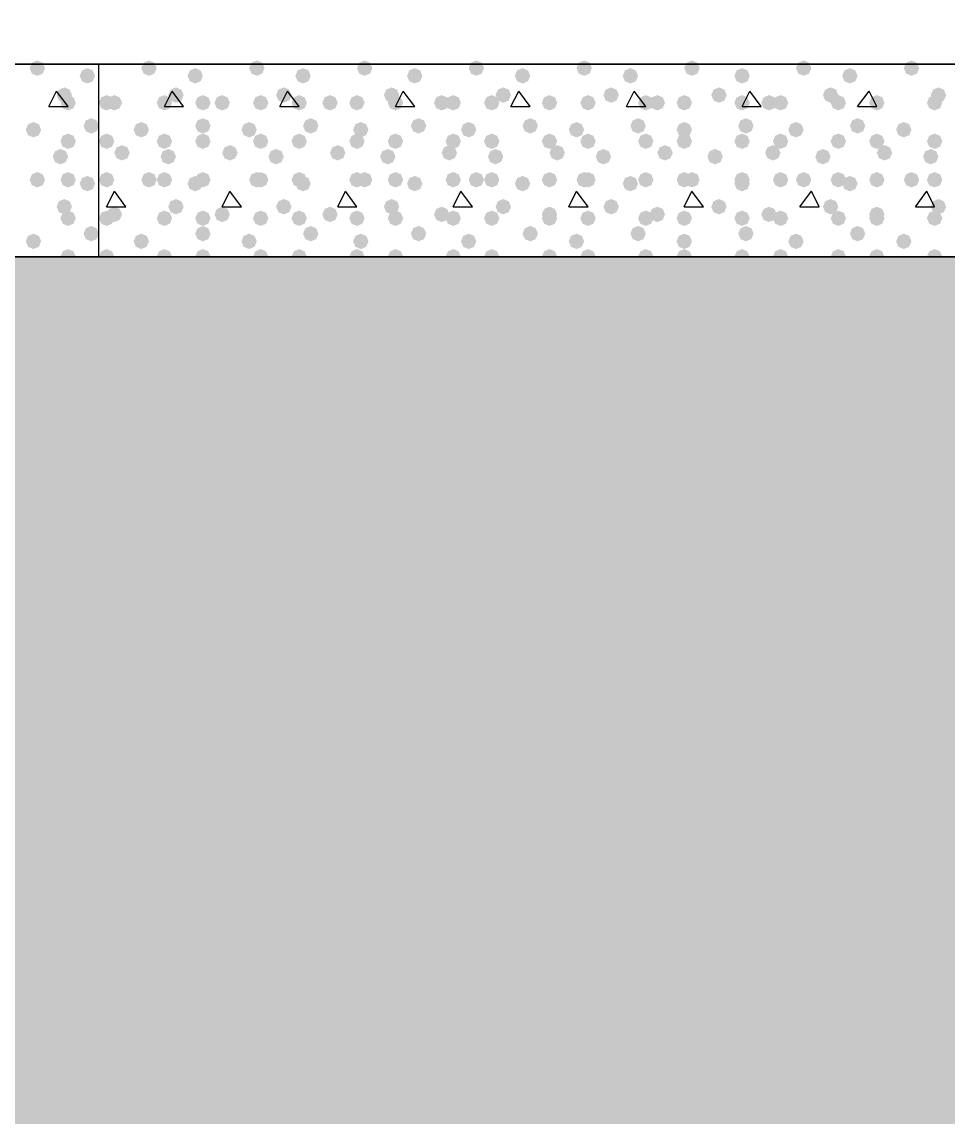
# Model space of a CAD drawing. Header units: millimetres. Extents: x 0 to 420, y 0 to 297.
# Drawn here: x 181.19 to 191.37, y 117.45 to 129.5 of the extents above; entities that cross this region are included whole.
import ezdxf

# ---------------------------------------------------------------- set-up
doc = ezdxf.new("R2010")
doc.units = ezdxf.units.MM
doc.layers.get('0').update_dxf_attribs({"linetype": 'CONTINUOUS'})

msp = doc.modelspace()

# ---------------------------------------------------------------- hatches: boundary and pattern name
at = {"true_color": 0x000007}
for points in [[(181.440667, 128.989667), (181.415796, 128.929871), (181.356, 128.905), (181.296204, 128.929871), (181.271333, 128.989667), (181.296204, 129.049462), (181.356, 129.074333), (181.415796, 129.049463)], [(181.991, 128.905), (181.966129, 128.845204), (181.906333, 128.820333), (181.846538, 128.845204), (181.821667, 128.905), (181.846537, 128.964796), (181.906333, 128.989667), (181.966129, 128.964796)], [(181.737, 128.693333), (181.712129, 128.633537), (181.652333, 128.608667), (181.592537, 128.633537), (181.567667, 128.693333), (181.592537, 128.753129), (181.652333, 128.778), (181.712129, 128.753129)], [(181.779333, 128.608667), (181.754462, 128.548871), (181.694667, 128.524), (181.634871, 128.548871), (181.61, 128.608667), (181.634871, 128.668462), (181.694667, 128.693333), (181.754462, 128.668463)], [(181.398333, 128.312333), (181.373462, 128.252537), (181.313667, 128.227667), (181.253871, 128.252537), (181.229, 128.312333), (181.253871, 128.372129), (181.313667, 128.397), (181.373462, 128.372129)], [(182.033333, 128.354667), (182.008463, 128.294871), (181.948667, 128.27), (181.888871, 128.294871), (181.864, 128.354667), (181.888871, 128.414462), (181.948667, 128.439333), (182.008462, 128.414463)], [(181.779333, 128.185333), (181.754462, 128.125538), (181.694667, 128.100667), (181.634871, 128.125538), (181.61, 128.185333), (181.634871, 128.245129), (181.694667, 128.27), (181.754462, 128.245129)], [(181.694667, 128.016), (181.669796, 127.956204), (181.61, 127.931333), (181.550204, 127.956204), (181.525333, 128.016), (181.550204, 128.075796), (181.61, 128.100667), (181.669796, 128.075796)], [(181.440667, 127.762), (181.415796, 127.702204), (181.356, 127.677333), (181.296204, 127.702204), (181.271333, 127.762), (181.296204, 127.821796), (181.356, 127.846667), (181.415796, 127.821796)], [(181.779333, 127.762), (181.754462, 127.702204), (181.694667, 127.677333), (181.634871, 127.702204), (181.61, 127.762), (181.634871, 127.821796), (181.694667, 127.846667), (181.754462, 127.821796)], [(181.991, 127.719667), (181.966129, 127.659871), (181.906333, 127.635), (181.846538, 127.659871), (181.821667, 127.719667), (181.846537, 127.779462), (181.906333, 127.804333), (181.966129, 127.779463)], [(181.737, 127.465667), (181.712129, 127.405871), (181.652333, 127.381), (181.592537, 127.405871), (181.567667, 127.465667), (181.592537, 127.525462), (181.652333, 127.550333), (181.712129, 127.525463)], [(181.779333, 127.338667), (181.754462, 127.278871), (181.694667, 127.254), (181.634871, 127.278871), (181.61, 127.338667), (181.634871, 127.398462), (181.694667, 127.423333), (181.754462, 127.398463)], [(182.033333, 127.169333), (182.008463, 127.109537), (181.948667, 127.084667), (181.888871, 127.109537), (181.864, 127.169333), (181.888871, 127.229129), (181.948667, 127.254), (182.008462, 127.229129)], [(181.398333, 127.084667), (181.373462, 127.024871), (181.313667, 127), (181.253871, 127.024871), (181.229, 127.084667), (181.253871, 127.144462), (181.313667, 127.169333), (181.373462, 127.144463)], [(181.779333, 126.915333), (181.754462, 126.855538), (181.694667, 126.830667), (181.634871, 126.855538), (181.61, 126.915333), (181.634871, 126.975129), (181.694667, 127), (181.754462, 126.975129)]]:
    msp.add_hatch(color=0, dxfattribs=at).paths.add_polyline_path(points, flags=0)
at = {"true_color": 0x000008}
for points in [[(182.668333, 128.989667), (182.643463, 128.929871), (182.583667, 128.905), (182.523871, 128.929871), (182.499, 128.989667), (182.523871, 129.049462), (182.583667, 129.074333), (182.643462, 129.049463)], [(183.853667, 128.989667), (183.828796, 128.929871), (183.769, 128.905), (183.709204, 128.929871), (183.684333, 128.989667), (183.709204, 129.049462), (183.769, 129.074333), (183.828796, 129.049463)], [(185.039, 128.989667), (185.014129, 128.929871), (184.954333, 128.905), (184.894538, 128.929871), (184.869667, 128.989667), (184.894537, 129.049462), (184.954333, 129.074333), (185.014129, 129.049463)], [(186.266667, 128.989667), (186.241796, 128.929871), (186.182, 128.905), (186.122204, 128.929871), (186.097333, 128.989667), (186.122204, 129.049462), (186.182, 129.074333), (186.241796, 129.049463)], [(187.452, 128.989667), (187.427129, 128.929871), (187.367333, 128.905), (187.307538, 128.929871), (187.282667, 128.989667), (187.307537, 129.049462), (187.367333, 129.074333), (187.427129, 129.049463)], [(188.637333, 128.989667), (188.612462, 128.929871), (188.552667, 128.905), (188.492871, 128.929871), (188.468, 128.989667), (188.492871, 129.049462), (188.552667, 129.074333), (188.612462, 129.049463)], [(189.865, 128.989667), (189.840129, 128.929871), (189.780333, 128.905), (189.720538, 128.929871), (189.695667, 128.989667), (189.720537, 129.049462), (189.780333, 129.074333), (189.840129, 129.049463)], [(191.050333, 128.989667), (191.025462, 128.929871), (190.965667, 128.905), (190.905871, 128.929871), (190.881, 128.989667), (190.905871, 129.049462), (190.965667, 129.074333), (191.025462, 129.049463)], [(183.176333, 128.905), (183.151462, 128.845204), (183.091667, 128.820333), (183.031871, 128.845204), (183.007, 128.905), (183.031871, 128.964796), (183.091667, 128.989667), (183.151462, 128.964796)], [(184.361667, 128.905), (184.336796, 128.845204), (184.277, 128.820333), (184.217204, 128.845204), (184.192333, 128.905), (184.217204, 128.964796), (184.277, 128.989667), (184.336796, 128.964796)], [(185.589333, 128.905), (185.564462, 128.845204), (185.504667, 128.820333), (185.444871, 128.845204), (185.42, 128.905), (185.444871, 128.964796), (185.504667, 128.989667), (185.564462, 128.964796)], [(186.774667, 128.905), (186.749796, 128.845204), (186.69, 128.820333), (186.630204, 128.845204), (186.605333, 128.905), (186.630204, 128.964796), (186.69, 128.989667), (186.749796, 128.964796)], [(187.96, 128.905), (187.935129, 128.845204), (187.875333, 128.820333), (187.815538, 128.845204), (187.790667, 128.905), (187.815537, 128.964796), (187.875333, 128.989667), (187.935129, 128.964796)], [(189.187667, 128.905), (189.162796, 128.845204), (189.103, 128.820333), (189.043204, 128.845204), (189.018333, 128.905), (189.043204, 128.964796), (189.103, 128.989667), (189.162796, 128.964796)], [(190.373, 128.905), (190.348129, 128.845204), (190.288333, 128.820333), (190.228538, 128.845204), (190.203667, 128.905), (190.228537, 128.964796), (190.288333, 128.989667), (190.348129, 128.964796)], [(182.964667, 128.693333), (182.939796, 128.633537), (182.88, 128.608667), (182.820204, 128.633537), (182.795333, 128.693333), (182.820204, 128.753129), (182.88, 128.778), (182.939796, 128.753129)], [(184.15, 128.693333), (184.125129, 128.633537), (184.065333, 128.608667), (184.005538, 128.633537), (183.980667, 128.693333), (184.005537, 128.753129), (184.065333, 128.778), (184.125129, 128.753129)], [(185.335333, 128.693333), (185.310462, 128.633537), (185.250667, 128.608667), (185.190871, 128.633537), (185.166, 128.693333), (185.190871, 128.753129), (185.250667, 128.778), (185.310462, 128.753129)], [(186.563, 128.693333), (186.538129, 128.633537), (186.478333, 128.608667), (186.418538, 128.633537), (186.393667, 128.693333), (186.418537, 128.753129), (186.478333, 128.778), (186.538129, 128.753129)], [(187.748333, 128.693333), (187.723462, 128.633537), (187.663667, 128.608667), (187.603871, 128.633537), (187.579, 128.693333), (187.603871, 128.753129), (187.663667, 128.778), (187.723462, 128.753129)], [(188.933667, 128.693333), (188.908796, 128.633537), (188.849, 128.608667), (188.789204, 128.633537), (188.764333, 128.693333), (188.789204, 128.753129), (188.849, 128.778), (188.908796, 128.753129)], [(190.161333, 128.693333), (190.136462, 128.633537), (190.076667, 128.608667), (190.016871, 128.633537), (189.992, 128.693333), (190.016871, 128.753129), (190.076667, 128.778), (190.136462, 128.753129)], [(191.346667, 128.693333), (191.321796, 128.633537), (191.262, 128.608667), (191.202204, 128.633537), (191.177333, 128.693333), (191.202204, 128.753129), (191.262, 128.778), (191.321796, 128.753129)], [(182.202667, 128.608667), (182.177796, 128.548871), (182.118, 128.524), (182.058204, 128.548871), (182.033333, 128.608667), (182.058204, 128.668462), (182.118, 128.693333), (182.177796, 128.668463)], [(182.287333, 128.608667), (182.262462, 128.548871), (182.202667, 128.524), (182.142871, 128.548871), (182.118, 128.608667), (182.142871, 128.668462), (182.202667, 128.693333), (182.262462, 128.668463)], [(182.837667, 128.608667), (182.812796, 128.548871), (182.753, 128.524), (182.693204, 128.548871), (182.668333, 128.608667), (182.693204, 128.668462), (182.753, 128.693333), (182.812796, 128.668463)], [(183.261, 128.608667), (183.236129, 128.548871), (183.176333, 128.524), (183.116538, 128.548871), (183.091667, 128.608667), (183.116537, 128.668462), (183.176333, 128.693333), (183.236129, 128.668463)], [(183.472667, 128.608667), (183.447796, 128.548871), (183.388, 128.524), (183.328204, 128.548871), (183.303333, 128.608667), (183.328204, 128.668462), (183.388, 128.693333), (183.447796, 128.668463)], [(183.896, 128.608667), (183.871129, 128.548871), (183.811333, 128.524), (183.751538, 128.548871), (183.726667, 128.608667), (183.751537, 128.668462), (183.811333, 128.693333), (183.871129, 128.668463)], [(184.319333, 128.608667), (184.294463, 128.548871), (184.234667, 128.524), (184.174871, 128.548871), (184.15, 128.608667), (184.174871, 128.668462), (184.234667, 128.693333), (184.294462, 128.668463)], [(184.658, 128.608667), (184.633129, 128.548871), (184.573333, 128.524), (184.513537, 128.548871), (184.488667, 128.608667), (184.513537, 128.668462), (184.573333, 128.693333), (184.633129, 128.668463)], [(184.954333, 128.608667), (184.929463, 128.548871), (184.869667, 128.524), (184.809871, 128.548871), (184.785, 128.608667), (184.809871, 128.668462), (184.869667, 128.693333), (184.929462, 128.668463)], [(185.377667, 128.608667), (185.352796, 128.548871), (185.293, 128.524), (185.233204, 128.548871), (185.208333, 128.608667), (185.233204, 128.668462), (185.293, 128.693333), (185.352796, 128.668463)], [(185.885667, 128.608667), (185.860796, 128.548871), (185.801, 128.524), (185.741204, 128.548871), (185.716333, 128.608667), (185.741204, 128.668462), (185.801, 128.693333), (185.860796, 128.668463)], [(186.012667, 128.608667), (185.987796, 128.548871), (185.928, 128.524), (185.868204, 128.548871), (185.843333, 128.608667), (185.868204, 128.668462), (185.928, 128.693333), (185.987796, 128.668463)], [(186.436, 128.608667), (186.411129, 128.548871), (186.351333, 128.524), (186.291538, 128.548871), (186.266667, 128.608667), (186.291537, 128.668462), (186.351333, 128.693333), (186.411129, 128.668463)], [(187.071, 128.608667), (187.046129, 128.548871), (186.986333, 128.524), (186.926538, 128.548871), (186.901667, 128.608667), (186.926537, 128.668462), (186.986333, 128.693333), (187.046129, 128.668463)], [(187.071, 128.608667), (187.046129, 128.548871), (186.986333, 128.524), (186.926538, 128.548871), (186.901667, 128.608667), (186.926537, 128.668462), (186.986333, 128.693333), (187.046129, 128.668463)], [(187.494333, 128.608667), (187.469463, 128.548871), (187.409667, 128.524), (187.349871, 128.548871), (187.325, 128.608667), (187.349871, 128.668462), (187.409667, 128.693333), (187.469462, 128.668463)], [(188.129333, 128.608667), (188.104463, 128.548871), (188.044667, 128.524), (187.984871, 128.548871), (187.96, 128.608667), (187.984871, 128.668462), (188.044667, 128.693333), (188.104462, 128.668463)], [(188.256333, 128.608667), (188.231462, 128.548871), (188.171667, 128.524), (188.111871, 128.548871), (188.087, 128.608667), (188.111871, 128.668462), (188.171667, 128.693333), (188.231462, 128.668463)], [(188.552667, 128.608667), (188.527796, 128.548871), (188.468, 128.524), (188.408204, 128.548871), (188.383333, 128.608667), (188.408204, 128.668462), (188.468, 128.693333), (188.527796, 128.668463)], [(189.187667, 128.608667), (189.162796, 128.548871), (189.103, 128.524), (189.043204, 128.548871), (189.018333, 128.608667), (189.043204, 128.668462), (189.103, 128.693333), (189.162796, 128.668463)], [(189.484, 128.608667), (189.459129, 128.548871), (189.399333, 128.524), (189.339538, 128.548871), (189.314667, 128.608667), (189.339537, 128.668462), (189.399333, 128.693333), (189.459129, 128.668463)], [(189.611, 128.608667), (189.586129, 128.548871), (189.526333, 128.524), (189.466538, 128.548871), (189.441667, 128.608667), (189.466537, 128.668462), (189.526333, 128.693333), (189.586129, 128.668463)], [(190.246, 128.608667), (190.221129, 128.548871), (190.161333, 128.524), (190.101538, 128.548871), (190.076667, 128.608667), (190.101537, 128.668462), (190.161333, 128.693333), (190.221129, 128.668463)], [(190.669333, 128.608667), (190.644463, 128.548871), (190.584667, 128.524), (190.524871, 128.548871), (190.5, 128.608667), (190.524871, 128.668462), (190.584667, 128.693333), (190.644462, 128.668463)], [(190.669333, 128.608667), (190.644463, 128.548871), (190.584667, 128.524), (190.524871, 128.548871), (190.5, 128.608667), (190.524871, 128.668462), (190.584667, 128.693333), (190.644462, 128.668463)], [(191.304333, 128.608667), (191.279462, 128.548871), (191.219667, 128.524), (191.159871, 128.548871), (191.135, 128.608667), (191.159871, 128.668462), (191.219667, 128.693333), (191.279462, 128.668463)], [(182.583667, 128.312333), (182.558796, 128.252537), (182.499, 128.227667), (182.439204, 128.252537), (182.414333, 128.312333), (182.439204, 128.372129), (182.499, 128.397), (182.558796, 128.372129)], [(183.261, 128.354667), (183.236129, 128.294871), (183.176333, 128.27), (183.116538, 128.294871), (183.091667, 128.354667), (183.116537, 128.414462), (183.176333, 128.439333), (183.236129, 128.414463)], [(183.769, 128.312333), (183.744129, 128.252537), (183.684333, 128.227667), (183.624538, 128.252537), (183.599667, 128.312333), (183.624537, 128.372129), (183.684333, 128.397), (183.744129, 128.372129)], [(184.446333, 128.354667), (184.421462, 128.294871), (184.361667, 128.27), (184.301871, 128.294871), (184.277, 128.354667), (184.301871, 128.414462), (184.361667, 128.439333), (184.421462, 128.414463)], [(184.996667, 128.312333), (184.971796, 128.252537), (184.912, 128.227667), (184.852204, 128.252537), (184.827333, 128.312333), (184.852204, 128.372129), (184.912, 128.397), (184.971796, 128.372129)], [(185.631667, 128.354667), (185.606796, 128.294871), (185.547, 128.27), (185.487204, 128.294871), (185.462333, 128.354667), (185.487204, 128.414462), (185.547, 128.439333), (185.606796, 128.414463)], [(186.182, 128.312333), (186.157129, 128.252537), (186.097333, 128.227667), (186.037537, 128.252537), (186.012667, 128.312333), (186.037537, 128.372129), (186.097333, 128.397), (186.157129, 128.372129)], [(186.859333, 128.354667), (186.834463, 128.294871), (186.774667, 128.27), (186.714871, 128.294871), (186.69, 128.354667), (186.714871, 128.414462), (186.774667, 128.439333), (186.834462, 128.414463)], [(187.367333, 128.312333), (187.342462, 128.252537), (187.282667, 128.227667), (187.222871, 128.252537), (187.198, 128.312333), (187.222871, 128.372129), (187.282667, 128.397), (187.342462, 128.372129)], [(188.044667, 128.354667), (188.019796, 128.294871), (187.96, 128.27), (187.900204, 128.294871), (187.875333, 128.354667), (187.900204, 128.414462), (187.96, 128.439333), (188.019796, 128.414463)], [(188.552667, 128.312333), (188.527796, 128.252537), (188.468, 128.227667), (188.408204, 128.252537), (188.383333, 128.312333), (188.408204, 128.372129), (188.468, 128.397), (188.527796, 128.372129)], [(189.23, 128.354667), (189.205129, 128.294871), (189.145333, 128.27), (189.085538, 128.294871), (189.060667, 128.354667), (189.085537, 128.414462), (189.145333, 128.439333), (189.205129, 128.414463)], [(189.780333, 128.312333), (189.755462, 128.252537), (189.695667, 128.227667), (189.635871, 128.252537), (189.611, 128.312333), (189.635871, 128.372129), (189.695667, 128.397), (189.755462, 128.372129)], [(190.457667, 128.354667), (190.432796, 128.294871), (190.373, 128.27), (190.313204, 128.294871), (190.288333, 128.354667), (190.313204, 128.414462), (190.373, 128.439333), (190.432796, 128.414463)], [(190.965667, 128.312333), (190.940796, 128.252537), (190.881, 128.227667), (190.821204, 128.252537), (190.796333, 128.312333), (190.821204, 128.372129), (190.881, 128.397), (190.940796, 128.372129)], [(182.202667, 128.185333), (182.177796, 128.125538), (182.118, 128.100667), (182.058204, 128.125538), (182.033333, 128.185333), (182.058204, 128.245129), (182.118, 128.27), (182.177796, 128.245129)], [(182.837667, 128.185333), (182.812796, 128.125538), (182.753, 128.100667), (182.693204, 128.125538), (182.668333, 128.185333), (182.693204, 128.245129), (182.753, 128.27), (182.812796, 128.245129)], [(183.261, 128.185333), (183.236129, 128.125538), (183.176333, 128.100667), (183.116538, 128.125538), (183.091667, 128.185333), (183.116537, 128.245129), (183.176333, 128.27), (183.236129, 128.245129)], [(183.896, 128.185333), (183.871129, 128.125538), (183.811333, 128.100667), (183.751538, 128.125538), (183.726667, 128.185333), (183.751537, 128.245129), (183.811333, 128.27), (183.871129, 128.245129)], [(184.319333, 128.185333), (184.294463, 128.125538), (184.234667, 128.100667), (184.174871, 128.125538), (184.15, 128.185333), (184.174871, 128.245129), (184.234667, 128.27), (184.294462, 128.245129)], [(184.954333, 128.185333), (184.929463, 128.125538), (184.869667, 128.100667), (184.809871, 128.125538), (184.785, 128.185333), (184.809871, 128.245129), (184.869667, 128.27), (184.929462, 128.245129)], [(185.377667, 128.185333), (185.352796, 128.125538), (185.293, 128.100667), (185.233204, 128.125538), (185.208333, 128.185333), (185.233204, 128.245129), (185.293, 128.27), (185.352796, 128.245129)], [(186.012667, 128.185333), (185.987796, 128.125538), (185.928, 128.100667), (185.868204, 128.125538), (185.843333, 128.185333), (185.868204, 128.245129), (185.928, 128.27), (185.987796, 128.245129)], [(186.436, 128.185333), (186.411129, 128.125538), (186.351333, 128.100667), (186.291538, 128.125538), (186.266667, 128.185333), (186.291537, 128.245129), (186.351333, 128.27), (186.411129, 128.245129)], [(187.071, 128.185333), (187.046129, 128.125538), (186.986333, 128.100667), (186.926538, 128.125538), (186.901667, 128.185333), (186.926537, 128.245129), (186.986333, 128.27), (187.046129, 128.245129)], [(187.494333, 128.185333), (187.469463, 128.125538), (187.409667, 128.100667), (187.349871, 128.125538), (187.325, 128.185333), (187.349871, 128.245129), (187.409667, 128.27), (187.469462, 128.245129)], [(188.129333, 128.185333), (188.104463, 128.125538), (188.044667, 128.100667), (187.984871, 128.125538), (187.96, 128.185333), (187.984871, 128.245129), (188.044667, 128.27), (188.104462, 128.245129)], [(188.552667, 128.185333), (188.527796, 128.125538), (188.468, 128.100667), (188.408204, 128.125538), (188.383333, 128.185333), (188.408204, 128.245129), (188.468, 128.27), (188.527796, 128.245129)], [(189.187667, 128.185333), (189.162796, 128.125538), (189.103, 128.100667), (189.043204, 128.125538), (189.018333, 128.185333), (189.043204, 128.245129), (189.103, 128.27), (189.162796, 128.245129)], [(189.611, 128.185333), (189.586129, 128.125538), (189.526333, 128.100667), (189.466538, 128.125538), (189.441667, 128.185333), (189.466537, 128.245129), (189.526333, 128.27), (189.586129, 128.245129)], [(190.246, 128.185333), (190.221129, 128.125538), (190.161333, 128.100667), (190.101538, 128.125538), (190.076667, 128.185333), (190.101537, 128.245129), (190.161333, 128.27), (190.221129, 128.245129)], [(190.669333, 128.185333), (190.644463, 128.125538), (190.584667, 128.100667), (190.524871, 128.125538), (190.5, 128.185333), (190.524871, 128.245129), (190.584667, 128.27), (190.644462, 128.245129)], [(191.304333, 128.185333), (191.279462, 128.125538), (191.219667, 128.100667), (191.159871, 128.125538), (191.135, 128.185333), (191.159871, 128.245129), (191.219667, 128.27), (191.279462, 128.245129)], [(182.372, 128.058333), (182.347129, 127.998538), (182.287333, 127.973667), (182.227537, 127.998538), (182.202667, 128.058333), (182.227537, 128.118129), (182.287333, 128.143), (182.347129, 128.118129)], [(182.88, 128.016), (182.855129, 127.956204), (182.795333, 127.931333), (182.735538, 127.956204), (182.710667, 128.016), (182.735537, 128.075796), (182.795333, 128.100667), (182.855129, 128.075796)], [(183.557333, 128.058333), (183.532462, 127.998538), (183.472667, 127.973667), (183.412871, 127.998538), (183.388, 128.058333), (183.412871, 128.118129), (183.472667, 128.143), (183.532462, 128.118129)], [(184.065333, 128.016), (184.040462, 127.956204), (183.980667, 127.931333), (183.920871, 127.956204), (183.896, 128.016), (183.920871, 128.075796), (183.980667, 128.100667), (184.040462, 128.075796)], [(184.742667, 128.058333), (184.717796, 127.998538), (184.658, 127.973667), (184.598204, 127.998538), (184.573333, 128.058333), (184.598204, 128.118129), (184.658, 128.143), (184.717796, 128.118129)], [(185.293, 128.016), (185.268129, 127.956204), (185.208333, 127.931333), (185.148538, 127.956204), (185.123667, 128.016), (185.148537, 128.075796), (185.208333, 128.100667), (185.268129, 128.075796)], [(185.970333, 128.058333), (185.945462, 127.998538), (185.885667, 127.973667), (185.825871, 127.998538), (185.801, 128.058333), (185.825871, 128.118129), (185.885667, 128.143), (185.945462, 128.118129)], [(186.478333, 128.016), (186.453463, 127.956204), (186.393667, 127.931333), (186.333871, 127.956204), (186.309, 128.016), (186.333871, 128.075796), (186.393667, 128.100667), (186.453462, 128.075796)], [(187.155667, 128.058333), (187.130796, 127.998538), (187.071, 127.973667), (187.011204, 127.998538), (186.986333, 128.058333), (187.011204, 128.118129), (187.071, 128.143), (187.130796, 128.118129)], [(187.663667, 128.016), (187.638796, 127.956204), (187.579, 127.931333), (187.519204, 127.956204), (187.494333, 128.016), (187.519204, 128.075796), (187.579, 128.100667), (187.638796, 128.075796)], [(188.341, 128.058333), (188.316129, 127.998538), (188.256333, 127.973667), (188.196538, 127.998538), (188.171667, 128.058333), (188.196537, 128.118129), (188.256333, 128.143), (188.316129, 128.118129)], [(188.891333, 128.016), (188.866462, 127.956204), (188.806667, 127.931333), (188.746871, 127.956204), (188.722, 128.016), (188.746871, 128.075796), (188.806667, 128.100667), (188.866462, 128.075796)], [(189.526333, 128.058333), (189.501462, 127.998538), (189.441667, 127.973667), (189.381871, 127.998538), (189.357, 128.058333), (189.381871, 128.118129), (189.441667, 128.143), (189.501462, 128.118129)], [(190.076667, 128.016), (190.051796, 127.956204), (189.992, 127.931333), (189.932204, 127.956204), (189.907333, 128.016), (189.932204, 128.075796), (189.992, 128.100667), (190.051796, 128.075796)], [(190.754, 128.058333), (190.729129, 127.998538), (190.669333, 127.973667), (190.609537, 127.998538), (190.584667, 128.058333), (190.609537, 128.118129), (190.669333, 128.143), (190.729129, 128.118129)], [(191.262, 128.016), (191.237129, 127.956204), (191.177333, 127.931333), (191.117538, 127.956204), (191.092667, 128.016), (191.117537, 128.075796), (191.177333, 128.100667), (191.237129, 128.075796)], [(182.202667, 127.762), (182.177796, 127.702204), (182.118, 127.677333), (182.058204, 127.702204), (182.033333, 127.762), (182.058204, 127.821796), (182.118, 127.846667), (182.177796, 127.821796)], [(182.668333, 127.762), (182.643463, 127.702204), (182.583667, 127.677333), (182.523871, 127.702204), (182.499, 127.762), (182.523871, 127.821796), (182.583667, 127.846667), (182.643462, 127.821796)], [(182.837667, 127.762), (182.812796, 127.702204), (182.753, 127.677333), (182.693204, 127.702204), (182.668333, 127.762), (182.693204, 127.821796), (182.753, 127.846667), (182.812796, 127.821796)], [(183.176333, 127.719667), (183.151462, 127.659871), (183.091667, 127.635), (183.031871, 127.659871), (183.007, 127.719667), (183.031871, 127.779462), (183.091667, 127.804333), (183.151462, 127.779463)], [(183.261, 127.762), (183.236129, 127.702204), (183.176333, 127.677333), (183.116538, 127.702204), (183.091667, 127.762), (183.116537, 127.821796), (183.176333, 127.846667), (183.236129, 127.821796)], [(183.853667, 127.762), (183.828796, 127.702204), (183.769, 127.677333), (183.709204, 127.702204), (183.684333, 127.762), (183.709204, 127.821796), (183.769, 127.846667), (183.828796, 127.821796)], [(183.896, 127.762), (183.871129, 127.702204), (183.811333, 127.677333), (183.751538, 127.702204), (183.726667, 127.762), (183.751537, 127.821796), (183.811333, 127.846667), (183.871129, 127.821796)], [(184.319333, 127.762), (184.294463, 127.702204), (184.234667, 127.677333), (184.174871, 127.702204), (184.15, 127.762), (184.174871, 127.821796), (184.234667, 127.846667), (184.294462, 127.821796)], [(184.361667, 127.719667), (184.336796, 127.659871), (184.277, 127.635), (184.217204, 127.659871), (184.192333, 127.719667), (184.217204, 127.779462), (184.277, 127.804333), (184.336796, 127.779463)], [(184.954333, 127.762), (184.929463, 127.702204), (184.869667, 127.677333), (184.809871, 127.702204), (184.785, 127.762), (184.809871, 127.821796), (184.869667, 127.846667), (184.929462, 127.821796)], [(185.039, 127.762), (185.014129, 127.702204), (184.954333, 127.677333), (184.894538, 127.702204), (184.869667, 127.762), (184.894537, 127.821796), (184.954333, 127.846667), (185.014129, 127.821796)], [(185.377667, 127.762), (185.352796, 127.702204), (185.293, 127.677333), (185.233204, 127.702204), (185.208333, 127.762), (185.233204, 127.821796), (185.293, 127.846667), (185.352796, 127.821796)], [(185.589333, 127.719667), (185.564462, 127.659871), (185.504667, 127.635), (185.444871, 127.659871), (185.42, 127.719667), (185.444871, 127.779462), (185.504667, 127.804333), (185.564462, 127.779463)], [(186.012667, 127.762), (185.987796, 127.702204), (185.928, 127.677333), (185.868204, 127.702204), (185.843333, 127.762), (185.868204, 127.821796), (185.928, 127.846667), (185.987796, 127.821796)], [(186.266667, 127.762), (186.241796, 127.702204), (186.182, 127.677333), (186.122204, 127.702204), (186.097333, 127.762), (186.122204, 127.821796), (186.182, 127.846667), (186.241796, 127.821796)], [(186.436, 127.762), (186.411129, 127.702204), (186.351333, 127.677333), (186.291538, 127.702204), (186.266667, 127.762), (186.291537, 127.821796), (186.351333, 127.846667), (186.411129, 127.821796)], [(186.774667, 127.719667), (186.749796, 127.659871), (186.69, 127.635), (186.630204, 127.659871), (186.605333, 127.719667), (186.630204, 127.779462), (186.69, 127.804333), (186.749796, 127.779463)], [(187.071, 127.762), (187.046129, 127.702204), (186.986333, 127.677333), (186.926538, 127.702204), (186.901667, 127.762), (186.926537, 127.821796), (186.986333, 127.846667), (187.046129, 127.821796)], [(187.452, 127.762), (187.427129, 127.702204), (187.367333, 127.677333), (187.307538, 127.702204), (187.282667, 127.762), (187.307537, 127.821796), (187.367333, 127.846667), (187.427129, 127.821796)], [(187.494333, 127.762), (187.469463, 127.702204), (187.409667, 127.677333), (187.349871, 127.702204), (187.325, 127.762), (187.349871, 127.821796), (187.409667, 127.846667), (187.469462, 127.821796)], [(187.96, 127.719667), (187.935129, 127.659871), (187.875333, 127.635), (187.815538, 127.659871), (187.790667, 127.719667), (187.815537, 127.779462), (187.875333, 127.804333), (187.935129, 127.779463)], [(188.129333, 127.762), (188.104463, 127.702204), (188.044667, 127.677333), (187.984871, 127.702204), (187.96, 127.762), (187.984871, 127.821796), (188.044667, 127.846667), (188.104462, 127.821796)], [(188.552667, 127.762), (188.527796, 127.702204), (188.468, 127.677333), (188.408204, 127.702204), (188.383333, 127.762), (188.408204, 127.821796), (188.468, 127.846667), (188.527796, 127.821796)], [(188.637333, 127.762), (188.612462, 127.702204), (188.552667, 127.677333), (188.492871, 127.702204), (188.468, 127.762), (188.492871, 127.821796), (188.552667, 127.846667), (188.612462, 127.821796)], [(189.187667, 127.762), (189.162796, 127.702204), (189.103, 127.677333), (189.043204, 127.702204), (189.018333, 127.762), (189.043204, 127.821796), (189.103, 127.846667), (189.162796, 127.821796)], [(189.187667, 127.719667), (189.162796, 127.659871), (189.103, 127.635), (189.043204, 127.659871), (189.018333, 127.719667), (189.043204, 127.779462), (189.103, 127.804333), (189.162796, 127.779463)], [(189.611, 127.762), (189.586129, 127.702204), (189.526333, 127.677333), (189.466538, 127.702204), (189.441667, 127.762), (189.466537, 127.821796), (189.526333, 127.846667), (189.586129, 127.821796)], [(189.865, 127.762), (189.840129, 127.702204), (189.780333, 127.677333), (189.720538, 127.702204), (189.695667, 127.762), (189.720537, 127.821796), (189.780333, 127.846667), (189.840129, 127.821796)], [(190.246, 127.762), (190.221129, 127.702204), (190.161333, 127.677333), (190.101538, 127.702204), (190.076667, 127.762), (190.101537, 127.821796), (190.161333, 127.846667), (190.221129, 127.821796)], [(190.373, 127.719667), (190.348129, 127.659871), (190.288333, 127.635), (190.228538, 127.659871), (190.203667, 127.719667), (190.228537, 127.779462), (190.288333, 127.804333), (190.348129, 127.779463)], [(190.669333, 127.762), (190.644463, 127.702204), (190.584667, 127.677333), (190.524871, 127.702204), (190.5, 127.762), (190.524871, 127.821796), (190.584667, 127.846667), (190.644462, 127.821796)], [(191.050333, 127.762), (191.025462, 127.702204), (190.965667, 127.677333), (190.905871, 127.702204), (190.881, 127.762), (190.905871, 127.821796), (190.965667, 127.846667), (191.025462, 127.821796)], [(191.304333, 127.762), (191.279462, 127.702204), (191.219667, 127.677333), (191.159871, 127.702204), (191.135, 127.762), (191.159871, 127.821796), (191.219667, 127.846667), (191.279462, 127.821796)], [(182.964667, 127.465667), (182.939796, 127.405871), (182.88, 127.381), (182.820204, 127.405871), (182.795333, 127.465667), (182.820204, 127.525462), (182.88, 127.550333), (182.939796, 127.525463)], [(184.15, 127.465667), (184.125129, 127.405871), (184.065333, 127.381), (184.005538, 127.405871), (183.980667, 127.465667), (184.005537, 127.525462), (184.065333, 127.550333), (184.125129, 127.525463)], [(185.335333, 127.465667), (185.310462, 127.405871), (185.250667, 127.381), (185.190871, 127.405871), (185.166, 127.465667), (185.190871, 127.525462), (185.250667, 127.550333), (185.310462, 127.525463)], [(186.563, 127.465667), (186.538129, 127.405871), (186.478333, 127.381), (186.418538, 127.405871), (186.393667, 127.465667), (186.418537, 127.525462), (186.478333, 127.550333), (186.538129, 127.525463)], [(187.748333, 127.465667), (187.723462, 127.405871), (187.663667, 127.381), (187.603871, 127.405871), (187.579, 127.465667), (187.603871, 127.525462), (187.663667, 127.550333), (187.723462, 127.525463)], [(188.933667, 127.465667), (188.908796, 127.405871), (188.849, 127.381), (188.789204, 127.405871), (188.764333, 127.465667), (188.789204, 127.525462), (188.849, 127.550333), (188.908796, 127.525463)], [(190.161333, 127.465667), (190.136462, 127.405871), (190.076667, 127.381), (190.016871, 127.405871), (189.992, 127.465667), (190.016871, 127.525462), (190.076667, 127.550333), (190.136462, 127.525463)], [(191.346667, 127.465667), (191.321796, 127.405871), (191.262, 127.381), (191.202204, 127.405871), (191.177333, 127.465667), (191.202204, 127.525462), (191.262, 127.550333), (191.321796, 127.525463)], [(182.287333, 127.381), (182.262462, 127.321204), (182.202667, 127.296333), (182.142871, 127.321204), (182.118, 127.381), (182.142871, 127.440796), (182.202667, 127.465667), (182.262462, 127.440796)], [(183.472667, 127.381), (183.447796, 127.321204), (183.388, 127.296333), (183.328204, 127.321204), (183.303333, 127.381), (183.328204, 127.440796), (183.388, 127.465667), (183.447796, 127.440796)], [(184.658, 127.381), (184.633129, 127.321204), (184.573333, 127.296333), (184.513537, 127.321204), (184.488667, 127.381), (184.513537, 127.440796), (184.573333, 127.465667), (184.633129, 127.440796)], [(185.885667, 127.381), (185.860796, 127.321204), (185.801, 127.296333), (185.741204, 127.321204), (185.716333, 127.381), (185.741204, 127.440796), (185.801, 127.465667), (185.860796, 127.440796)], [(187.071, 127.381), (187.046129, 127.321204), (186.986333, 127.296333), (186.926538, 127.321204), (186.901667, 127.381), (186.926537, 127.440796), (186.986333, 127.465667), (187.046129, 127.440796)], [(188.256333, 127.381), (188.231462, 127.321204), (188.171667, 127.296333), (188.111871, 127.321204), (188.087, 127.381), (188.111871, 127.440796), (188.171667, 127.465667), (188.231462, 127.440796)], [(189.484, 127.381), (189.459129, 127.321204), (189.399333, 127.296333), (189.339538, 127.321204), (189.314667, 127.381), (189.339537, 127.440796), (189.399333, 127.465667), (189.459129, 127.440796)], [(190.669333, 127.381), (190.644463, 127.321204), (190.584667, 127.296333), (190.524871, 127.321204), (190.5, 127.381), (190.524871, 127.440796), (190.584667, 127.465667), (190.644462, 127.440796)], [(182.202667, 127.338667), (182.177796, 127.278871), (182.118, 127.254), (182.058204, 127.278871), (182.033333, 127.338667), (182.058204, 127.398462), (182.118, 127.423333), (182.177796, 127.398463)], [(182.837667, 127.338667), (182.812796, 127.278871), (182.753, 127.254), (182.693204, 127.278871), (182.668333, 127.338667), (182.693204, 127.398462), (182.753, 127.423333), (182.812796, 127.398463)], [(183.261, 127.338667), (183.236129, 127.278871), (183.176333, 127.254), (183.116538, 127.278871), (183.091667, 127.338667), (183.116537, 127.398462), (183.176333, 127.423333), (183.236129, 127.398463)], [(183.896, 127.338667), (183.871129, 127.278871), (183.811333, 127.254), (183.751538, 127.278871), (183.726667, 127.338667), (183.751537, 127.398462), (183.811333, 127.423333), (183.871129, 127.398463)], [(184.319333, 127.338667), (184.294463, 127.278871), (184.234667, 127.254), (184.174871, 127.278871), (184.15, 127.338667), (184.174871, 127.398462), (184.234667, 127.423333), (184.294462, 127.398463)], [(184.954333, 127.338667), (184.929463, 127.278871), (184.869667, 127.254), (184.809871, 127.278871), (184.785, 127.338667), (184.809871, 127.398462), (184.869667, 127.423333), (184.929462, 127.398463)], [(185.377667, 127.338667), (185.352796, 127.278871), (185.293, 127.254), (185.233204, 127.278871), (185.208333, 127.338667), (185.233204, 127.398462), (185.293, 127.423333), (185.352796, 127.398463)], [(186.012667, 127.338667), (185.987796, 127.278871), (185.928, 127.254), (185.868204, 127.278871), (185.843333, 127.338667), (185.868204, 127.398462), (185.928, 127.423333), (185.987796, 127.398463)], [(186.436, 127.338667), (186.411129, 127.278871), (186.351333, 127.254), (186.291538, 127.278871), (186.266667, 127.338667), (186.291537, 127.398462), (186.351333, 127.423333), (186.411129, 127.398463)], [(187.071, 127.338667), (187.046129, 127.278871), (186.986333, 127.254), (186.926538, 127.278871), (186.901667, 127.338667), (186.926537, 127.398462), (186.986333, 127.423333), (187.046129, 127.398463)], [(187.494333, 127.338667), (187.469463, 127.278871), (187.409667, 127.254), (187.349871, 127.278871), (187.325, 127.338667), (187.349871, 127.398462), (187.409667, 127.423333), (187.469462, 127.398463)], [(188.129333, 127.338667), (188.104463, 127.278871), (188.044667, 127.254), (187.984871, 127.278871), (187.96, 127.338667), (187.984871, 127.398462), (188.044667, 127.423333), (188.104462, 127.398463)], [(188.552667, 127.338667), (188.527796, 127.278871), (188.468, 127.254), (188.408204, 127.278871), (188.383333, 127.338667), (188.408204, 127.398462), (188.468, 127.423333), (188.527796, 127.398463)], [(189.187667, 127.338667), (189.162796, 127.278871), (189.103, 127.254), (189.043204, 127.278871), (189.018333, 127.338667), (189.043204, 127.398462), (189.103, 127.423333), (189.162796, 127.398463)], [(189.611, 127.338667), (189.586129, 127.278871), (189.526333, 127.254), (189.466538, 127.278871), (189.441667, 127.338667), (189.466537, 127.398462), (189.526333, 127.423333), (189.586129, 127.398463)], [(190.246, 127.338667), (190.221129, 127.278871), (190.161333, 127.254), (190.101538, 127.278871), (190.076667, 127.338667), (190.101537, 127.398462), (190.161333, 127.423333), (190.221129, 127.398463)], [(190.669333, 127.338667), (190.644463, 127.278871), (190.584667, 127.254), (190.524871, 127.278871), (190.5, 127.338667), (190.524871, 127.398462), (190.584667, 127.423333), (190.644462, 127.398463)], [(191.304333, 127.338667), (191.279462, 127.278871), (191.219667, 127.254), (191.159871, 127.278871), (191.135, 127.338667), (191.159871, 127.398462), (191.219667, 127.423333), (191.279462, 127.398463)], [(183.261, 127.169333), (183.236129, 127.109537), (183.176333, 127.084667), (183.116538, 127.109537), (183.091667, 127.169333), (183.116537, 127.229129), (183.176333, 127.254), (183.236129, 127.229129)], [(184.446333, 127.169333), (184.421462, 127.109537), (184.361667, 127.084667), (184.301871, 127.109537), (184.277, 127.169333), (184.301871, 127.229129), (184.361667, 127.254), (184.421462, 127.229129)], [(185.631667, 127.169333), (185.606796, 127.109537), (185.547, 127.084667), (185.487204, 127.109537), (185.462333, 127.169333), (185.487204, 127.229129), (185.547, 127.254), (185.606796, 127.229129)], [(186.859333, 127.169333), (186.834463, 127.109537), (186.774667, 127.084667), (186.714871, 127.109537), (186.69, 127.169333), (186.714871, 127.229129), (186.774667, 127.254), (186.834462, 127.229129)], [(188.044667, 127.169333), (188.019796, 127.109537), (187.96, 127.084667), (187.900204, 127.109537), (187.875333, 127.169333), (187.900204, 127.229129), (187.96, 127.254), (188.019796, 127.229129)], [(189.23, 127.169333), (189.205129, 127.109537), (189.145333, 127.084667), (189.085538, 127.109537), (189.060667, 127.169333), (189.085537, 127.229129), (189.145333, 127.254), (189.205129, 127.229129)], [(190.457667, 127.169333), (190.432796, 127.109537), (190.373, 127.084667), (190.313204, 127.109537), (190.288333, 127.169333), (190.313204, 127.229129), (190.373, 127.254), (190.432796, 127.229129)], [(182.583667, 127.084667), (182.558796, 127.024871), (182.499, 127), (182.439204, 127.024871), (182.414333, 127.084667), (182.439204, 127.144462), (182.499, 127.169333), (182.558796, 127.144463)], [(183.769, 127.084667), (183.744129, 127.024871), (183.684333, 127), (183.624538, 127.024871), (183.599667, 127.084667), (183.624537, 127.144462), (183.684333, 127.169333), (183.744129, 127.144463)], [(184.996667, 127.084667), (184.971796, 127.024871), (184.912, 127), (184.852204, 127.024871), (184.827333, 127.084667), (184.852204, 127.144462), (184.912, 127.169333), (184.971796, 127.144463)], [(186.182, 127.084667), (186.157129, 127.024871), (186.097333, 127), (186.037537, 127.024871), (186.012667, 127.084667), (186.037537, 127.144462), (186.097333, 127.169333), (186.157129, 127.144463)], [(187.367333, 127.084667), (187.342462, 127.024871), (187.282667, 127), (187.222871, 127.024871), (187.198, 127.084667), (187.222871, 127.144462), (187.282667, 127.169333), (187.342462, 127.144463)], [(188.552667, 127.084667), (188.527796, 127.024871), (188.468, 127), (188.408204, 127.024871), (188.383333, 127.084667), (188.408204, 127.144462), (188.468, 127.169333), (188.527796, 127.144463)], [(189.780333, 127.084667), (189.755462, 127.024871), (189.695667, 127), (189.635871, 127.024871), (189.611, 127.084667), (189.635871, 127.144462), (189.695667, 127.169333), (189.755462, 127.144463)], [(190.965667, 127.084667), (190.940796, 127.024871), (190.881, 127), (190.821204, 127.024871), (190.796333, 127.084667), (190.821204, 127.144462), (190.881, 127.169333), (190.940796, 127.144463)], [(182.202667, 126.915333), (182.177796, 126.855538), (182.118, 126.830667), (182.058204, 126.855538), (182.033333, 126.915333), (182.058204, 126.975129), (182.118, 127), (182.177796, 126.975129)], [(182.837667, 126.915333), (182.812796, 126.855538), (182.753, 126.830667), (182.693204, 126.855538), (182.668333, 126.915333), (182.693204, 126.975129), (182.753, 127), (182.812796, 126.975129)], [(183.261, 126.915333), (183.236129, 126.855538), (183.176333, 126.830667), (183.116538, 126.855538), (183.091667, 126.915333), (183.116537, 126.975129), (183.176333, 127), (183.236129, 126.975129)], [(183.896, 126.915333), (183.871129, 126.855538), (183.811333, 126.830667), (183.751538, 126.855538), (183.726667, 126.915333), (183.751537, 126.975129), (183.811333, 127), (183.871129, 126.975129)], [(184.319333, 126.915333), (184.294463, 126.855538), (184.234667, 126.830667), (184.174871, 126.855538), (184.15, 126.915333), (184.174871, 126.975129), (184.234667, 127), (184.294462, 126.975129)], [(184.954333, 126.915333), (184.929463, 126.855538), (184.869667, 126.830667), (184.809871, 126.855538), (184.785, 126.915333), (184.809871, 126.975129), (184.869667, 127), (184.929462, 126.975129)], [(185.377667, 126.915333), (185.352796, 126.855538), (185.293, 126.830667), (185.233204, 126.855538), (185.208333, 126.915333), (185.233204, 126.975129), (185.293, 127), (185.352796, 126.975129)], [(186.012667, 126.915333), (185.987796, 126.855538), (185.928, 126.830667), (185.868204, 126.855538), (185.843333, 126.915333), (185.868204, 126.975129), (185.928, 127), (185.987796, 126.975129)], [(186.436, 126.915333), (186.411129, 126.855538), (186.351333, 126.830667), (186.291538, 126.855538), (186.266667, 126.915333), (186.291537, 126.975129), (186.351333, 127), (186.411129, 126.975129)], [(187.071, 126.915333), (187.046129, 126.855538), (186.986333, 126.830667), (186.926538, 126.855538), (186.901667, 126.915333), (186.926537, 126.975129), (186.986333, 127), (187.046129, 126.975129)], [(187.494333, 126.915333), (187.469463, 126.855538), (187.409667, 126.830667), (187.349871, 126.855538), (187.325, 126.915333), (187.349871, 126.975129), (187.409667, 127), (187.469462, 126.975129)], [(188.129333, 126.915333), (188.104463, 126.855538), (188.044667, 126.830667), (187.984871, 126.855538), (187.96, 126.915333), (187.984871, 126.975129), (188.044667, 127), (188.104462, 126.975129)], [(188.552667, 126.915333), (188.527796, 126.855538), (188.468, 126.830667), (188.408204, 126.855538), (188.383333, 126.915333), (188.408204, 126.975129), (188.468, 127), (188.527796, 126.975129)], [(189.187667, 126.915333), (189.162796, 126.855538), (189.103, 126.830667), (189.043204, 126.855538), (189.018333, 126.915333), (189.043204, 126.975129), (189.103, 127), (189.162796, 126.975129)], [(189.611, 126.915333), (189.586129, 126.855538), (189.526333, 126.830667), (189.466538, 126.855538), (189.441667, 126.915333), (189.466537, 126.975129), (189.526333, 127), (189.586129, 126.975129)], [(190.246, 126.915333), (190.221129, 126.855538), (190.161333, 126.830667), (190.101538, 126.855538), (190.076667, 126.915333), (190.101537, 126.975129), (190.161333, 127), (190.221129, 126.975129)], [(190.669333, 126.915333), (190.644463, 126.855538), (190.584667, 126.830667), (190.524871, 126.855538), (190.5, 126.915333), (190.524871, 126.975129), (190.584667, 127), (190.644462, 126.975129)], [(191.304333, 126.915333), (191.279462, 126.855538), (191.219667, 126.830667), (191.159871, 126.855538), (191.135, 126.915333), (191.159871, 126.975129), (191.219667, 127), (191.279462, 126.975129)]]:
    msp.add_hatch(color=0, dxfattribs=at).paths.add_polyline_path(points, flags=0)
h = msp.add_hatch(color=0, dxfattribs=at)
h.paths.add_polyline_path([(201.125667, 126.915333), (39.708667, 126.915333), (201.125667, 107.865333)], flags=0)
h.paths.add_polyline_path([(39.708667, 126.915333), (201.125667, 107.865333), (39.708667, 107.865333)], flags=0)

# ---------------------------------------------------------------- linework, layer by layer
at = {"color": 0, "true_color": 0x000007}
for points in [[(38.650333, 126.915333), (38.650333, 150.241), (386.884333, 150.241), (386.884333, 126.915333), (224.409, 126.915333), (224.409, 105.748667), (201.125667, 105.748667), (201.125667, 126.915333)], [(38.650333, 126.915333), (38.650333, 150.241), (386.884333, 150.241), (386.884333, 126.915333), (224.409, 126.915333), (224.409, 105.748667), (201.125667, 105.748667), (201.125667, 126.915333)], [(179.916667, 129.032), (179.916667, 126.915333), (182.033333, 126.915333), (182.033333, 129.032)]]:
    msp.add_lwpolyline(points, close=True, dxfattribs=at)
at = {"color": 0, "true_color": 0x0000fd}
msp.add_lwpolyline([(222.292333, 129.032), (384.767667, 129.032), (384.767667, 148.124333), (40.767, 148.124333), (40.767, 129.032), (203.242333, 129.032), (203.242333, 107.865333), (222.292333, 107.865333)], close=True, dxfattribs=at)
at = {"color": 0, "true_color": 0x000007}
for points in [[(201.125667, 129.032), (182.033333, 129.032)], [(181.483, 128.566333), (181.567667, 128.735667)], [(181.694667, 128.566333), (181.567667, 128.735667)], [(181.483, 128.566333), (181.694667, 128.566333)], [(182.033333, 126.915333), (201.125667, 126.915333)]]:
    msp.add_lwpolyline(points, dxfattribs=at)
at = {"color": 0, "true_color": 0x000008}
for points in [[(182.753, 128.566333), (182.837667, 128.735667)], [(182.964667, 128.566333), (182.837667, 128.735667)], [(184.023, 128.566333), (184.107667, 128.735667)], [(184.234667, 128.566333), (184.107667, 128.735667)], [(185.293, 128.566333), (185.377667, 128.735667)], [(185.504667, 128.566333), (185.377667, 128.735667)], [(186.563, 128.566333), (186.647667, 128.735667)], [(186.774667, 128.566333), (186.647667, 128.735667)], [(187.833, 128.566333), (187.917667, 128.735667)], [(188.044667, 128.566333), (187.917667, 128.735667)], [(189.103, 128.566333), (189.187667, 128.735667)], [(189.314667, 128.566333), (189.187667, 128.735667)], [(190.373, 128.566333), (190.5, 128.735667)], [(190.584667, 128.566333), (190.5, 128.735667)], [(182.753, 128.566333), (182.964667, 128.566333)], [(184.023, 128.566333), (184.234667, 128.566333)], [(185.293, 128.566333), (185.504667, 128.566333)], [(186.563, 128.566333), (186.774667, 128.566333)], [(187.833, 128.566333), (188.044667, 128.566333)], [(189.103, 128.566333), (189.314667, 128.566333)], [(190.373, 128.566333), (190.584667, 128.566333)], [(182.118, 127.465667), (182.202667, 127.635)], [(182.329667, 127.465667), (182.202667, 127.635)], [(183.388, 127.465667), (183.472667, 127.635)], [(183.599667, 127.465667), (183.472667, 127.635)], [(184.658, 127.465667), (184.742667, 127.635)], [(184.869667, 127.465667), (184.742667, 127.635)], [(185.928, 127.465667), (186.012667, 127.635)], [(186.139667, 127.465667), (186.012667, 127.635)], [(187.198, 127.465667), (187.282667, 127.635)], [(187.409667, 127.465667), (187.282667, 127.635)], [(188.468, 127.465667), (188.552667, 127.635)], [(188.679667, 127.465667), (188.552667, 127.635)], [(189.738, 127.465667), (189.865, 127.635)], [(189.949667, 127.465667), (189.865, 127.635)], [(191.008, 127.465667), (191.135, 127.635)], [(191.219667, 127.465667), (191.135, 127.635)], [(182.118, 127.465667), (182.329667, 127.465667)], [(183.388, 127.465667), (183.599667, 127.465667)], [(184.658, 127.465667), (184.869667, 127.465667)], [(185.928, 127.465667), (186.139667, 127.465667)], [(187.198, 127.465667), (187.409667, 127.465667)], [(188.468, 127.465667), (188.679667, 127.465667)], [(189.738, 127.465667), (189.949667, 127.465667)], [(191.008, 127.465667), (191.219667, 127.465667)]]:
    msp.add_lwpolyline(points, dxfattribs=at)
msp.add_lwpolyline([(201.125667, 126.915333), (39.708667, 126.915333), (201.125667, 107.865333)], close=True, dxfattribs=at)

doc.saveas('drawing.dxf')
